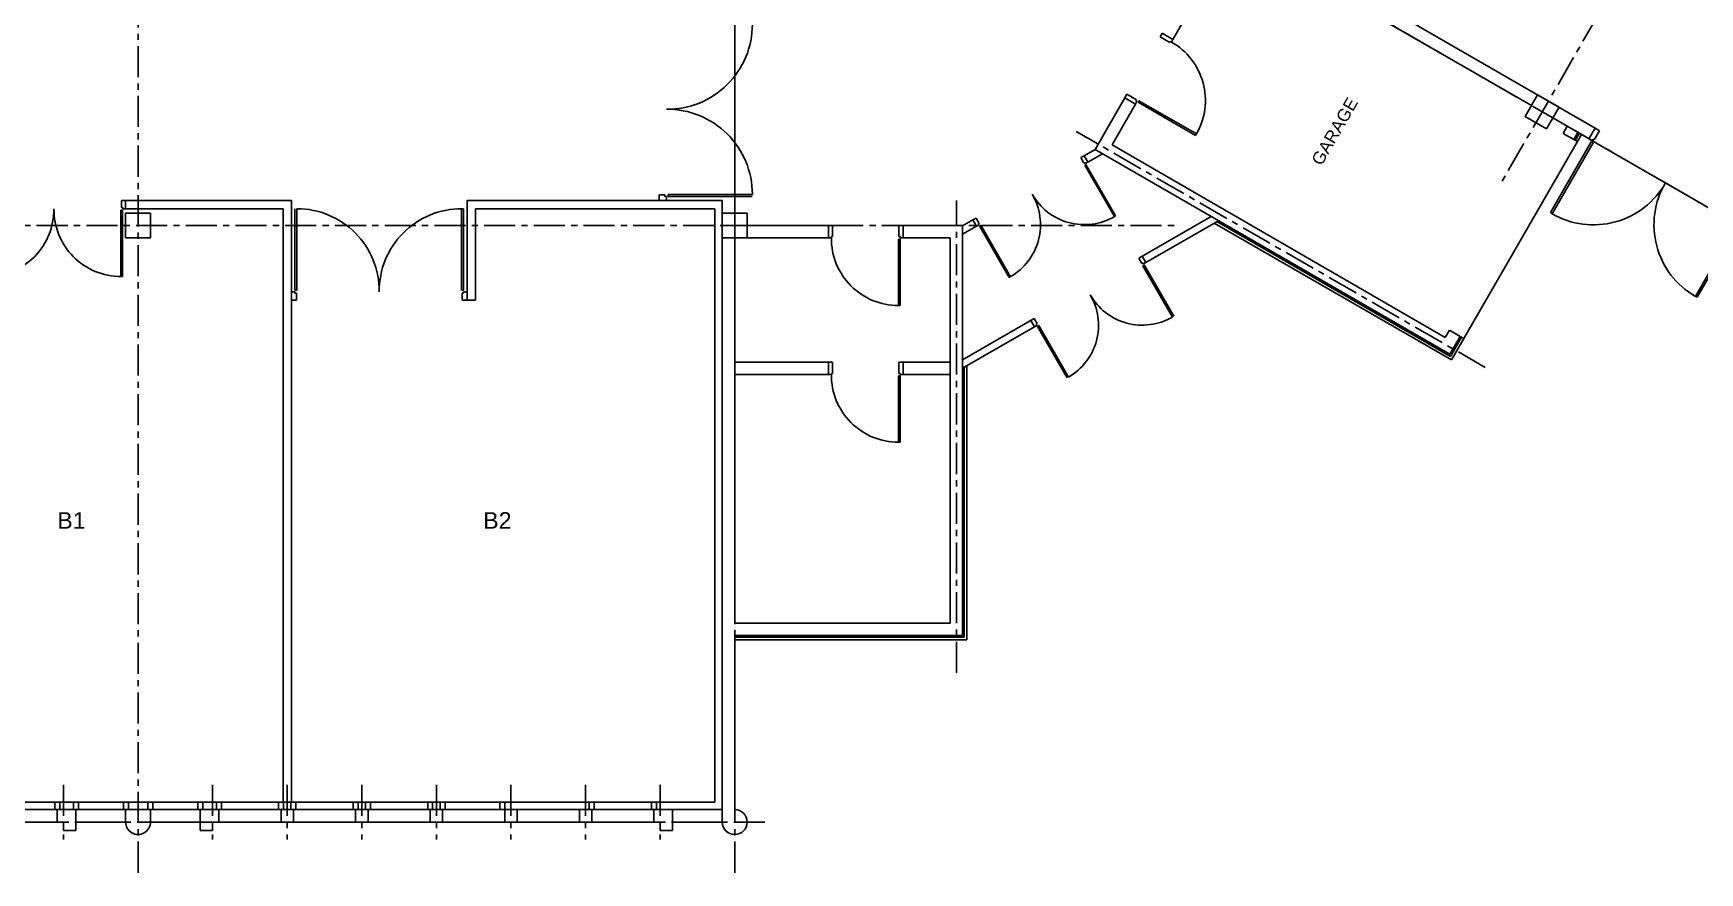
# Model space of a CAD drawing. Extents: x 1614 to 26454, y 2920 to 16595.
# Drawn here: x 7643 to 9654, y 2920 to 3933 of the extents above; entities that cross this region are included whole.
import ezdxf

# ---------------------------------------------------------------- set-up
doc = ezdxf.new("R2010")
doc.units = 0
doc.header["$MEASUREMENT"] = 0
doc.linetypes.add('AXES', pattern=[2, 1.25, -0.25, 0.25, -0.25])
doc.layers.get('0').update_dxf_attribs({"linetype": 'CONTINUOUS'})
for name, color, linetype in [('BA_APPUI_FENETRE', 140, 'CONTINUOUS'), ('BA_AXE_TRAME', 253, 'AXES'), ('BA_BARDAGE', 1, 'CONTINUOUS'), ('BA_CLOISON_EXISTANTE', 4, 'CONTINUOUS'), ('BA_DOUBLAGE', 134, 'CONTINUOUS'), ('BA_MENUIS_EXTERIEURE', 6, 'CONTINUOUS'), ('BA_MENUIS_INTERIEURE', 202, 'CONTINUOUS'), ('BA_SEUIL', 140, 'CONTINUOUS'), ('BA_STRUCTURE', 5, 'CONTINUOUS'), ('TXT_REP_PIECE', 3, 'CONTINUOUS')]:
    doc.layers.add(name, color=color, linetype=linetype)

# ---------------------------------------------------------------- blocks, each defined once
blk = doc.blocks.new('baie2')
at = {"layer": 'BA_DOUBLAGE'}
blk.add_line((-12, 19), (0, 19), dxfattribs=at)
at = {"layer": 'BA_MENUIS_EXTERIEURE'}
for p, q in [((-78.3, 10), (-78.3, 19)), ((-12, 19), (-78.3, 19)), ((-12, 10), (-78.3, 10)), ((-72.3, 10), (-72.3, 19)), ((-18, 10), (-18, 19)), ((-12, 10), (-12, 19))]:
    blk.add_line(p, q, dxfattribs=at)
at = {"layer": 'BA_STRUCTURE'}
for p, q in [((-75, 0), (-75, 10)), ((0, 10), (-15, 10)), ((-15, 10), (-15, -15)), ((0, -15), (-15, -15)), ((0, -5), (0, -15))]:
    blk.add_line(p, q, dxfattribs=at)
blk = doc.blocks.new('baie1')
at = {"layer": 'BA_APPUI_FENETRE'}
blk.add_line((7.5, -5), (82.5, -5), dxfattribs=at)
at = {"layer": 'BA_DOUBLAGE'}
for p, q in [((4.5, 19), (0, 19)), ((85.5, 19), (90, 19))]:
    blk.add_line(p, q, dxfattribs=at)
at = {"layer": 'BA_MENUIS_EXTERIEURE'}
for p, q in [((4.5, 19), (85.5, 19)), ((4.5, 10), (4.5, 19)), ((4.5, 10), (85.5, 10)), ((10.5, 10), (10.5, 19)), ((79.5, 10), (79.5, 19)), ((85.5, 10), (85.5, 19))]:
    blk.add_line(p, q, dxfattribs=at)
at = {"layer": 'BA_STRUCTURE'}
for points in [[(0, 10), (7.5, 10), (7.5, -5), (0, -5)], [(90, -5), (82.5, -5), (82.5, 10), (90, 10)]]:
    blk.add_lwpolyline(points, dxfattribs=at)
blk = doc.blocks.new('P80_15')
for p, q in [((3.5, 96.5), (5.5, 96.5)), ((3.5, 16.5), (3.5, 96.5)), ((5.5, 16.5), (5.5, 96.6)), ((0, 0), (0, 15)), ((0, 15), (3.5, 15)), ((5, 0), (0, 0)), ((3.5, 16.5), (5.5, 16.5)), ((3.5, 15), (3.5, 13.5)), ((3.5, 13.5), (5, 13.5)), ((5, 13.5), (5, 0)), ((85, 13.5), (85, 0)), ((86.5, 13.5), (85, 13.5)), ((85, 0), (90, 0)), ((90, 15), (86.5, 15)), ((86.5, 15), (86.5, 13.5)), ((90, 0), (90, 15))]:
    blk.add_line(p, q)
for centre, radius, start, end in [((5.6, 15.7), 80.9, 359.5039, 90.0499), ((5, 13.5), 0, 270, 0), ((5.5, 16.5), 0, 270, 0)]:
    blk.add_arc(centre, radius, start, end)

msp = doc.modelspace()

# ---------------------------------------------------------------- linework, layer by layer
at = {"layer": 'BA_APPUI_FENETRE'}
for p, q in [((7754.4, 2980.8), (7694.4, 2980.8)), ((7784.4, 2980.8), (7844.4, 2980.8)), ((7956.9, 2980.8), (8031.9, 2980.8)), ((8046.9, 2980.8), (8121.9, 2980.8)), ((8211.9, 2980.8), (8136.9, 2980.8)), ((8301.9, 2980.8), (8226.9, 2980.8)), ((8474.4, 2980.8), (8414.4, 2980.8))]:
    msp.add_line(p, q, dxfattribs=at)
at = {"layer": 'BA_AXE_TRAME', "ltscale": 30}
for p, q in [((11631.6, 7592.9), (9414.5, 3752.7)), ((7769.4, 2919.7), (7769.4, 4761.9)), ((8489.4, 4491.9), (8489.4, 3535.8)), ((8412.7, 4444.9), (10140.2, 3447.5)), ((8489.4, 2919.7), (8489.4, 4459.5)), ((9395.1, 3529.4), (8901.5, 3814.3)), ((8756.9, 3160.8), (8756.9, 3730.8)), ((3327, 3700.8), (9025.9, 3700.8)), ((7679.4, 3025.9), (7679.4, 2959.7)), ((7859.4, 3025.9), (7859.4, 2959.7)), ((7859.4, 3025.9), (7859.4, 2959.7)), ((7949.4, 3025.9), (7949.4, 2959.7)), ((7949.4, 3025.9), (7949.4, 2959.7)), ((8039.4, 3025.9), (8039.4, 2959.7)), ((8039.4, 3025.9), (8039.4, 2959.7)), ((8129.4, 3025.9), (8129.4, 2959.7)), ((8129.4, 3025.9), (8129.4, 2959.7)), ((8219.4, 3025.9), (8219.4, 2959.7)), ((8309.4, 3025.9), (8309.4, 2959.7)), ((8399.4, 3025.9), (8399.4, 2959.7)), ((4468.3, 2980.8), (8529.4, 2980.8))]:
    msp.add_line(p, q, dxfattribs=at)
at = {"layer": 'BA_BARDAGE', "ltscale": 30}
for p, q in [((9502, 3804.4), (9506.3, 3802)), ((9508.7, 3812.1), (9503.7, 3803.5)), ((9511.3, 3810.6), (9506.3, 3802)), ((9068.1, 3703.7), (9354.3, 3538.6)), ((9071.1, 3705.5), (9353.2, 3542.7)), ((9366.6, 3566), (9353.2, 3542.7)), ((9369.2, 3564.5), (9354.3, 3538.6)), ((9364.9, 3567), (9369.2, 3564.5)), ((8766.3, 3529.5), (8766.3, 3203.8)), ((8769.3, 3531.2), (8769.3, 3200.8)), ((8489.4, 3203.8), (8766.3, 3203.8)), ((8489.4, 3200.8), (8769.3, 3200.8))]:
    msp.add_line(p, q, dxfattribs=at)
at = {"layer": 'BA_CLOISON_EXISTANTE'}
for p, q in [((7754.4, 3730.8), (7954.4, 3730.8)), ((7754.4, 3720.8), (7944.4, 3720.8)), ((7944.4, 3720.8), (7944.4, 3004.8)), ((7954.4, 3730.8), (7954.4, 3004.8)), ((8166.6, 3730.8), (8166.6, 3610.8)), ((8166.6, 3730.8), (8474.4, 3730.8)), ((8176.6, 3720.8), (8176.6, 3610.8)), ((8176.6, 3720.8), (8465.4, 3720.8)), ((8166.6, 3610.8), (8176.6, 3610.8))]:
    msp.add_line(p, q, dxfattribs=at)
at = {"layer": 'BA_DOUBLAGE'}
for p, q in [((7769.4, 3004.8), (7757.7, 3004.8)), ((7769.4, 3004.8), (7757.7, 3004.8)), ((7769.4, 3004.8), (7757.7, 3004.8)), ((7769.4, 3004.8), (7781, 3004.8)), ((7769.4, 3004.8), (7781, 3004.8)), ((7769.4, 3004.8), (7781, 3004.8)), ((7953.9, 3004.8), (7949.4, 3004.8)), ((8034.9, 3004.8), (8039.4, 3004.8)), ((8043.9, 3004.8), (8039.4, 3004.8)), ((8124.9, 3004.8), (8129.4, 3004.8)), ((8133.9, 3004.8), (8129.4, 3004.8)), ((8304.9, 3004.8), (8309.4, 3004.8)), ((8411.4, 3004.8), (8399.4, 3004.8))]:
    msp.add_line(p, q, dxfattribs=at)
at = {"layer": 'BA_MENUIS_EXTERIEURE'}
for p, q in [((8465.4, 3720.8), (8465.4, 3004.8)), ((7953.9, 3004.8), (8034.9, 3004.8)), ((7953.9, 2995.8), (7953.9, 3004.8)), ((7959.9, 2995.8), (7959.9, 3004.8)), ((8028.9, 2995.8), (8028.9, 3004.8)), ((8034.9, 2995.8), (8034.9, 3004.8)), ((8043.9, 3004.8), (8124.9, 3004.8)), ((8043.9, 2995.8), (8043.9, 3004.8)), ((8049.9, 2995.8), (8049.9, 3004.8)), ((8118.9, 2995.8), (8118.9, 3004.8)), ((8124.9, 2995.8), (8124.9, 3004.8)), ((8133.9, 2995.8), (8133.9, 3004.8)), ((8211.9, 3004.8), (8133.9, 3004.8)), ((8139.9, 2995.8), (8139.9, 3004.8)), ((8205.9, 2995.8), (8205.9, 3004.8)), ((8313.9, 3004.8), (8211.9, 3004.8)), ((8211.9, 2995.8), (8211.9, 3004.8)), ((8394.9, 3004.8), (8465.4, 3004.8)), ((7953.9, 2995.8), (8034.9, 2995.8)), ((8043.9, 2995.8), (8124.9, 2995.8)), ((8214.9, 2995.8), (8133.9, 2995.8)), ((8313.9, 2995.8), (8211.9, 2995.8)), ((8394.9, 2995.8), (8474.4, 2995.8))]:
    msp.add_line(p, q, dxfattribs=at)
at = {"layer": 'BA_MENUIS_INTERIEURE'}
for p, q in [((9523.1, 3801.7), (9473.8, 3716.4)), ((9525.2, 3800.5), (9475.8, 3715)), ((9527.6, 3818.3), (9520.2, 3805.5)), ((9520.2, 3805.5), (9524, 3803.3)), ((9523.1, 3801.7), (9525.2, 3800.5)), ((9524, 3803.3), (9524.9, 3804.9)), ((9524.9, 3804.9), (9526.5, 3804)), ((9526.5, 3804), (9533, 3815.2)), ((9533, 3815.2), (9527.6, 3818.3)), ((8907, 3782.7), (8910.9, 3784.9)), ((8910.8, 3776.1), (8907, 3782.7)), ((8910.9, 3784.9), (8924.2, 3792.6)), ((8910.9, 3784.9), (8915.4, 3777.2)), ((8915.4, 3777.2), (8933.2, 3787.4)), ((8912, 3776.8), (8910.8, 3776.1)), ((8913.3, 3774.5), (8911.8, 3773.6)), ((8911.8, 3773.6), (8947.6, 3711.5)), ((8912.7, 3775.6), (8912, 3776.8)), ((8915.4, 3777.2), (8912.7, 3775.6)), ((8913.3, 3774.5), (8949.1, 3712.5)), ((7749.4, 3722.3), (7749.4, 3730.8)), ((7749.4, 3730.8), (7754.4, 3730.8)), ((7750.9, 3722.3), (7749.4, 3722.3)), ((7750.9, 3720.8), (7750.9, 3722.3)), ((7754.4, 3720.8), (7750.9, 3720.8)), ((7754.4, 3730.8), (7754.4, 3720.8)), ((7958.7, 3622.7), (7958.7, 3720.8)), ((7961.1, 3622.7), (7961.1, 3720.9)), ((8159.8, 3622.7), (8159.8, 3720.9)), ((8162.3, 3720.8), (8159.8, 3720.8)), ((8162.3, 3622.7), (8162.3, 3720.8)), ((8398.1, 3737.6), (8398.1, 3730.8)), ((8405.2, 3737.6), (8398.1, 3737.6)), ((8398.1, 3737.6), (8398.1, 3730.8)), ((8405.2, 3737.6), (8398.1, 3737.6)), ((8405.2, 3735.7), (8405.2, 3737.6)), ((8405.2, 3735.7), (8405.2, 3737.6)), ((8407.1, 3735.7), (8405.2, 3735.7)), ((8407.1, 3735.7), (8405.2, 3735.7)), ((8407.1, 3730.8), (8407.1, 3735.7)), ((8407.1, 3730.8), (8407.1, 3735.7)), ((8409, 3735.7), (8409, 3738.3)), ((8409, 3738.3), (8510.7, 3738.3)), ((8409, 3738.3), (8510.7, 3738.3)), ((8409, 3735.7), (8409, 3738.3)), ((8409, 3735.7), (8510.5, 3735.7)), ((8409, 3735.7), (8510.5, 3735.7)), ((7748.8, 3719.3), (7748.8, 3639.2)), ((7750.8, 3719.3), (7748.8, 3719.3)), ((7750.8, 3719.3), (7750.8, 3639.3)), ((8764.4, 3700.4), (8776.8, 3707.5)), ((8764.4, 3690.5), (8781.1, 3700.1)), ((8780.7, 3709.8), (8776.8, 3707.5)), ((8776.8, 3707.5), (8781.3, 3699.8)), ((8784.5, 3703.2), (8780.7, 3709.8)), ((8781.3, 3699.8), (8784, 3701.4)), ((8783.3, 3702.5), (8784.5, 3703.2)), ((8784, 3701.4), (8783.3, 3702.5)), ((8784.7, 3700.2), (8786.3, 3701.1)), ((8784.7, 3700.2), (8820.5, 3638.2)), ((8786.3, 3701.1), (8822.1, 3639)), ((8949.1, 3712.5), (8947.6, 3711.6)), ((8977, 3661.5), (9064.2, 3711.8)), ((9073.1, 3706.6), (8982.7, 3654.4)), ((9473.8, 3716.4), (9475.9, 3715.1)), ((9698, 3700.7), (9648.7, 3615.2)), ((9700.1, 3699.5), (9650.9, 3614.1)), ((8980.8, 3654.9), (8977, 3661.5)), ((8980.9, 3663.7), (8985.4, 3656)), ((8982, 3655.6), (8980.8, 3654.9)), ((8983.3, 3653.2), (8981.8, 3652.3)), ((8981.8, 3652.3), (9017.6, 3590.2)), ((8982.7, 3654.4), (8982, 3655.6)), ((8983.3, 3653.2), (9019.1, 3591.2)), ((7750.8, 3639.3), (7748.8, 3639.3)), ((7954.4, 3620.8), (7958.6, 3620.8)), ((7954.4, 3610.8), (7954.4, 3620.8)), ((7958.6, 3620.8), (7958.6, 3619)), ((7958.7, 3622.7), (7961.1, 3622.7)), ((8162.3, 3622.7), (8159.8, 3622.7)), ((8162.3, 3620.8), (8162.3, 3619)), ((8166.6, 3620.8), (8162.3, 3620.8)), ((8166.6, 3610.8), (8166.6, 3620.8)), ((8820.5, 3638.2), (8822, 3639.1)), ((7960.5, 3610.8), (7954.4, 3610.8)), ((7958.6, 3619), (7960.5, 3619)), ((7960.5, 3619), (7960.5, 3610.8)), ((8162.3, 3619), (8160.4, 3619)), ((8160.4, 3619), (8160.4, 3610.8)), ((8160.4, 3610.8), (8166.6, 3610.8)), ((9010.5, 3606.2), (9009, 3605.3)), ((9650.9, 3614.1), (9648.7, 3615.4)), ((8850.7, 3588.5), (8764.4, 3538.7)), ((8764.4, 3528.4), (8854, 3580.1)), ((8846.8, 3586.3), (8851.3, 3578.6)), ((8854.5, 3582), (8850.7, 3588.5)), ((8853.3, 3581.3), (8854.5, 3582)), ((8854, 3580.1), (8853.3, 3581.3)), ((8854.7, 3579), (8856.3, 3579.9)), ((8856.3, 3579.9), (8892.1, 3517.8)), ((8854.7, 3579), (8890.5, 3517)), ((8881.9, 3531.9), (8883.5, 3532.8))]:
    msp.add_line(p, q, dxfattribs=at)
for centre, radius, start, end in [((8408, 3943.7), 102.7, 269.5039, 0.0499), ((8408, 3943.7), 102.7, 269.5039, 0.0499), ((8408, 3738.4), 102.7, 359.9501, 90.4961), ((8408, 3738.4), 102.7, 359.9501, 90.4961), ((9525.2, 3800.5), 0, 330, 60), ((9526.5, 3804), 0, 330, 60), ((8910.8, 3776.1), 0, 120, 210), ((8911.8, 3773.6), 0, 120, 210), ((9525.8, 3801.3), 99.7, 239.9501, 330.4961), ((9698.4, 3701.6), 99.7, 149.5039, 240.0499), ((7586.9, 3720.1), 80.9, 269.9501, 0.4961), ((7748.8, 3720.1), 80.9, 179.5039, 270.0499), ((7749.4, 3722.3), 0, 90, 180), ((7961.2, 3621.7), 99.3, 359.5039, 90.0499), ((8159.7, 3621.7), 99.3, 89.9501, 180.4961), ((8405.2, 3737.6), 0, 90, 180), ((8405.2, 3737.6), 0, 90, 180), ((8409, 3738.3), 0, 90, 180), ((8409, 3738.3), 0, 90, 180), ((8786, 3701.8), 72.4, 299.9501, 30.4961), ((8911.4, 3774.2), 72.4, 209.5039, 300.0499), ((7748.8, 3719.3), 0, 90, 180), ((8784.5, 3703.2), 0, 30, 120), ((8786.3, 3701.1), 0, 30, 120), ((8980.8, 3654.9), 0, 120, 210), ((8981.8, 3652.3), 0, 120, 210), ((7961.1, 3622.7), 0, 270, 360), ((8159.8, 3622.7), 0, 180, 270), ((7960.5, 3619), 0, 270, 360), ((8160.4, 3619), 0, 180, 270), ((8856, 3580.5), 72.4, 299.9501, 30.4961), ((8981.4, 3652.9), 72.4, 209.5039, 300.0499), ((8854.5, 3582), 0, 30, 120), ((8856.3, 3579.9), 0, 30, 120)]:
    msp.add_arc(centre, radius, start, end, dxfattribs=at)
at = {"layer": 'BA_SEUIL'}
for p, q in [((9506.3, 3802), (9369.2, 3564.5)), ((9704.8, 3698.9), (9520.2, 3805.5))]:
    msp.add_line(p, q, dxfattribs=at)
at = {"layer": 'BA_STRUCTURE'}
for p, q in [((9527.6, 3818.3), (9099.3, 4065.8)), ((9091.7, 4052.7), (9018.1, 3925.2)), ((9450.7, 3845.6), (9091.7, 4052.7)), ((8960.1, 3854.8), (8924.2, 3792.6)), ((8973.1, 3847.3), (8944.7, 3798.1)), ((9520.3, 3805.5), (9476.7, 3830.6)), ((9494, 3820.6), (9489, 3811.9)), ((9489, 3811.9), (9502, 3804.4)), ((9507, 3813.1), (9502, 3804.4)), ((9352.4, 3545.3), (8924.2, 3792.6)), ((9346.9, 3565.8), (8944.7, 3798.1)), ((8474.4, 2985.8), (8474.4, 3730.8)), ((8474.4, 3700.8), (8602.5, 3700.8)), ((8692.5, 3700.8), (8764.4, 3700.8)), ((8764.4, 3205.8), (8764.4, 3700.8)), ((8474.4, 3685.8), (8602.5, 3685.8)), ((8489.4, 3685.8), (8489.4, 3509.1)), ((8692.5, 3685.8), (8749.4, 3685.8)), ((8749.4, 3520.8), (8749.4, 3685.8)), ((9346.9, 3565.8), (9351.9, 3574.5)), ((9364.9, 3567), (9351.9, 3574.5)), ((9352.4, 3545.3), (9364.9, 3567)), ((8489.4, 3535.8), (8602.5, 3535.8)), ((8489.4, 3520.8), (8602.5, 3520.8)), ((8489.4, 3520.8), (8489.4, 3220.8)), ((8692.5, 3535.8), (8749.4, 3535.8)), ((8692.5, 3520.8), (8749.4, 3520.8)), ((8749.4, 3220.8), (8749.4, 3520.8)), ((8489.4, 3220.8), (8749.4, 3220.8)), ((8489.4, 3205.8), (8764.4, 3205.8)), ((8489.4, 3205.8), (8489.4, 2995.8)), ((7754.4, 2980.8), (7754.4, 2995.8)), ((7754.4, 2995.8), (7754.4, 2980.7)), ((7784.4, 2995.8), (7754.4, 2995.8)), ((7754.4, 2985.8), (7754.4, 2995.8)), ((7754.4, 2985.8), (7754.4, 2995.8)), ((7754.4, 2995.8), (7754.4, 2980.7)), ((7754.4, 2995.8), (7784.4, 2995.8)), ((7784.4, 2985.8), (7784.4, 2995.8)), ((7784.4, 2995.8), (7784.4, 2980.7)), ((7784.4, 2985.8), (7784.4, 2995.8)), ((7784.4, 2995.8), (7784.4, 2980.7)), ((7784.4, 2980.8), (7784.4, 2995.8)), ((8399.4, 2995.8), (8414.4, 2995.8)), ((8399.4, 2980.8), (8399.4, 2970.8)), ((8414.4, 2995.8), (8414.4, 2970.8)), ((8474.4, 2980.8), (8474.4, 2995.8)), ((8474.4, 2995.8), (8474.4, 2980.7)), ((8474.4, 2985.8), (8474.4, 2995.8)), ((8399.4, 2970.8), (8414.4, 2970.8))]:
    msp.add_line(p, q, dxfattribs=at)
for points in [[(9469.1, 3817.4), (9484.1, 3843.4), (9458.1, 3858.4), (9443.1, 3832.4)], [(7784.4, 3715.8), (7754.4, 3715.8), (7754.4, 3685.8), (7784.4, 3685.8)], [(8504.4, 3715.8), (8474.4, 3715.8), (8474.4, 3685.8), (8504.4, 3685.8)]]:
    msp.add_lwpolyline(points, close=True, dxfattribs=at)
for points in [[(7949.4, 2995.8), (7956.9, 2995.8), (7956.9, 2980.8), (7949.4, 2980.8)], [(8039.4, 2980.8), (8031.9, 2980.8), (8031.9, 2995.8), (8039.4, 2995.8)], [(8039.4, 2995.8), (8046.9, 2995.8), (8046.9, 2980.8), (8039.4, 2980.8)], [(8129.4, 2980.8), (8121.9, 2980.8), (8121.9, 2995.8), (8129.4, 2995.8)], [(8129.4, 2980.8), (8136.9, 2980.8), (8136.9, 2995.8), (8129.4, 2995.8)], [(8219.4, 2995.8), (8211.9, 2995.8), (8211.9, 2980.8), (8219.4, 2980.8)], [(8219.4, 2980.8), (8226.9, 2980.8), (8226.9, 2995.8), (8219.4, 2995.8)], [(8309.4, 2995.8), (8301.9, 2995.8), (8301.9, 2980.8), (8309.4, 2980.8)]]:
    msp.add_lwpolyline(points, dxfattribs=at)
for centre, start, end in [((7769.4, 2980.8), 180, 0.299), ((7769.4, 2980.8), 179.701, 0), ((8489.4, 2980.8), 180, 90)]:
    msp.add_arc(centre, 15, start, end, dxfattribs=at)

# ---------------------------------------------------------------- block references
at = {"layer": 'BA_MENUIS_INTERIEURE', "xscale": -1, "rotation": 240.0000000000005}
msp.add_blockref('P80_15', (8960.1, 3854.8), dxfattribs=at)
at = {"layer": 'BA_MENUIS_INTERIEURE', "rotation": 180.0000000000001}
for p in [(8692.5, 3700.8), (8692.5, 3535.8)]:
    msp.add_blockref('P80_15', p, dxfattribs=at)
at = {"layer": 'BA_STRUCTURE', "xscale": -1}
for name, p in [('baie1', (7679.4, 2985.8)), ('baie2', (7679.4, 2985.8)), ('baie1', (8399.4, 2985.8))]:
    msp.add_blockref(name, p, dxfattribs=at)
at = {"layer": 'BA_STRUCTURE', "rotation": 359.9999999999999}
for name in ['baie2', 'baie1']:
    msp.add_blockref(name, (7859.4, 2985.8), dxfattribs=at)

# ---------------------------------------------------------------- texts
at = {"layer": 'TXT_REP_PIECE', "width": 224.767, "attachment_point": 5}
for s, insert, char_height, rotation in [('{\\fArial|b0|i0|c0|p34;GARAGE}', (9213.4, 3814.4), 15, 60), ('{\\fArial|b0|i0|c0|p34;B1}', (7689, 3344.8), 20, 0), ('{\\fArial|b0|i0|c0|p34;B2}', (8203, 3344.8), 20, 0)]:
    msp.add_mtext(s, dxfattribs=dict(at, insert=insert, char_height=char_height, rotation=rotation))

doc.saveas('drawing.dxf')
